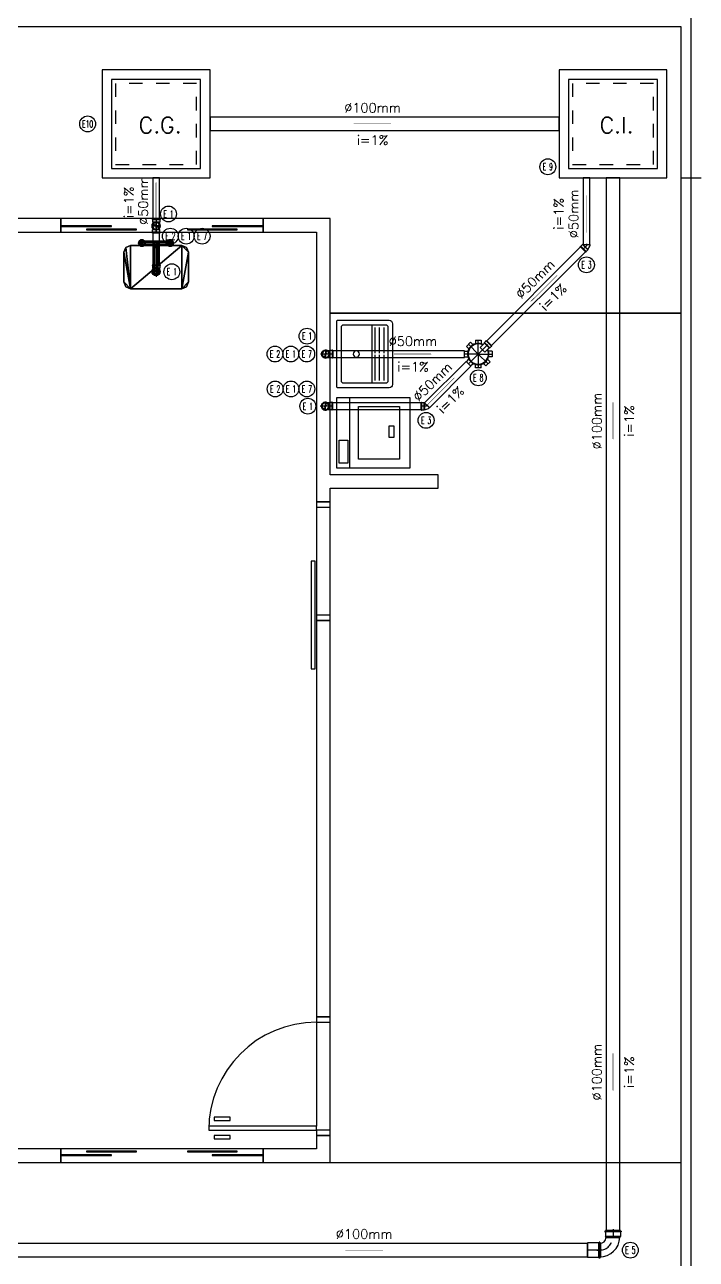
# Model space of a CAD drawing. Header units: metres. Extents: x 49 to 320, y -91 to 27.
# Drawn here: x 147.19 to 152.17, y -38.12 to -28.97 of the extents above; entities that cross this region are included whole.
import ezdxf
from ezdxf.enums import TextEntityAlignment as Align

# ---------------------------------------------------------------- set-up
doc = ezdxf.new("R2010")
doc.units = ezdxf.units.M
doc.header["$LTSCALE"] = 0.2
doc.linetypes.add('HIDDEN', pattern=[0.5, 0.25, -0.25])
doc.linetypes.add('LS', pattern=[0.5, 0.25, -0.25])
for name, color, linetype in [('ARQ-___-___-LEG', 3, 'Continuous'), ('ARQ-___-___-VST', 9, 'Continuous'), ('ARQ-EQP', 24, 'Continuous'), ('ARQ-EQP-___-INT', 7, 'Continuous'), ('CONEXAO_ESGOTO', 3, 'Continuous'), ('Diametro', 1, 'Continuous'), ('Fluxo', 1, 'Continuous'), ('Inclinacao', 1, 'Continuous'), ('LEGENDA_ID', 5, 'Continuous'), ('LEGENDA_ID_L', 5, 'Continuous'), ('LINHA_SIMETRIA', 1, 'LS'), ('TUBOS_ESGOTO', 100, 'Continuous')]:
    doc.layers.add(name, color=color, linetype=linetype)
doc.styles.add('R80', font='simplex.shx', dxfattribs={"height": 12})
doc.styles.add('ROMANS', font='romans', dxfattribs={"height": 6})

# ---------------------------------------------------------------- blocks, each defined once
blk = doc.blocks.new('MCCUB1_3')
at = {"color": 254}
mesh = blk.add_polyface(dxfattribs=at)
corners = [(-1.37, -30.51, 100.3), (-1.37, -30.51, 95.49), (-0.07, -31.26, 95.49), (-0.07, -31.26, 100.61), (-1.37, -29.01, 99.68), (-1.37, -29.01, 95.49), (-0.07, -28.26, 99.37), (-0.07, -28.26, 95.49), (1.23, -29.01, 99.68), (1.23, -29.01, 95.49), (1.23, -30.51, 100.3), (1.23, -30.51, 95.49), (-1.37, -27.24, 103.57), (-0.07, -27.55, 104.32), (-1.37, -26.62, 102.07), (-0.07, -26.31, 101.32), (1.23, -26.62, 102.07), (1.23, -27.24, 103.57), (-1.37, -10.62, 103.57), (-0.07, -10.31, 104.32), (-1.37, -11.24, 102.07), (-0.07, -11.55, 101.32), (1.23, -11.24, 102.07), (1.23, -10.62, 103.57), (-1.37, -7.57, 100.52), (-0.07, -7.04, 101.05), (-1.37, -8.63, 99.46), (-0.07, -9.16, 98.93), (1.23, -8.63, 99.46), (1.23, -7.57, 100.52), (-12.07, -6.6, 99.98), (-12.07, -7.35, 101.29), (11.93, -7.35, 101.29), (11.93, -6.6, 99.98), (-12.07, -7.36, 98.69), (11.93, -7.36, 98.69), (-12.07, -8.86, 98.7), (11.93, -8.86, 98.7), (-12.07, -9.6, 100), (11.93, -9.6, 100), (-12.07, -8.85, 101.29), (11.93, -8.85, 101.29), (12.46, -6.63, 106.88), (11.21, -5.72, 106.88), (9.67, -5.72, 106.88), (8.42, -6.62, 106.88), (7.93, -8.09, 106.88), (8.4, -9.56, 106.88), (9.64, -10.47, 106.88), (12.44, -9.59, 106.88), (11.19, -10.48, 106.88), (12.93, -8.12, 106.88), (12.46, -6.63, 101.88), (11.21, -5.72, 101.88), (9.67, -5.72, 101.88), (8.42, -6.62, 101.88), (7.93, -8.09, 101.88), (8.4, -9.56, 101.88), (9.64, -10.47, 101.88), (11.19, -10.48, 101.88), (12.44, -9.59, 101.88), (12.93, -8.12, 101.88), (-8.07, -8.12, 101.88), (-8.54, -6.63, 101.88), (-8.54, -6.63, 106.88), (-8.07, -8.12, 106.88), (-8.56, -9.59, 101.88), (-8.56, -9.59, 106.88), (-9.81, -10.48, 101.88), (-9.81, -10.48, 106.88), (-11.36, -10.47, 101.88), (-11.36, -10.47, 106.88), (-12.6, -9.56, 101.88), (-12.6, -9.56, 106.88), (-13.07, -8.09, 101.88), (-13.07, -8.09, 106.88), (-12.58, -6.62, 101.88), (-12.58, -6.62, 106.88), (-11.33, -5.72, 101.88), (-11.33, -5.72, 106.88), (-9.79, -5.72, 101.88), (-9.79, -5.72, 106.88)]
mesh.append_faces([[corners[k] for k in face] for face in [(30, 31, 32, 33), (34, 30, 33, 35), (36, 34, 35, 37), (38, 36, 37, 39), (40, 38, 39, 41), (31, 40, 41, 32), (52, 53, 43, 42), (53, 54, 44, 43), (54, 55, 45, 44), (55, 56, 46, 45), (56, 57, 47, 46), (57, 58, 48, 47), (58, 59, 50, 48), (59, 60, 49, 50), (60, 61, 51, 49), (61, 52, 42, 51), (62, 63, 64, 65), (66, 62, 65, 67), (68, 66, 67, 69), (70, 68, 69, 71), (72, 70, 71, 73), (74, 72, 73, 75), (76, 74, 75, 77), (78, 76, 77, 79), (80, 78, 79, 81), (63, 80, 81, 64)]], dxfattribs={"color": 254})
mesh.append_faces([[corners[k] for k in face] for face in [(32, 37, 35, 33), (49, 48, 50), (42, 49, 51), (64, 67, 65), (67, 71, 69)]], dxfattribs={"vtx0": -1, "color": 254})
mesh.append_faces([[corners[k] for k in face] for face in [(32, 39, 37), (42, 44, 45), (42, 45, 46), (42, 46, 47), (42, 47, 48), (64, 73, 71), (64, 75, 73), (64, 77, 75), (64, 79, 77)]], dxfattribs={"vtx0": -1, "vtx2": -1, "color": 254})
mesh.append_faces([[corners[k] for k in face] for face in [(24, 18, 19, 25), (26, 20, 18, 24), (27, 21, 20, 26), (28, 22, 21, 27), (29, 23, 22, 28), (25, 19, 23, 29)]], dxfattribs={"vtx1": -1, "color": 254})
mesh.append_faces([[corners[k] for k in face] for face in [(36, 38, 31)]], dxfattribs={"vtx1": -1, "vtx2": -1, "color": 254})
mesh.append_faces([[corners[k] for k in face] for face in [(12, 0, 3, 13), (14, 4, 0, 12), (15, 6, 4, 14), (16, 8, 6, 15), (17, 10, 8, 16), (13, 3, 10, 17), (18, 12, 13, 19), (20, 14, 12, 18), (21, 15, 14, 20), (22, 16, 15, 21), (23, 17, 16, 22), (19, 13, 17, 23)]], dxfattribs={"vtx1": -1, "vtx3": -1, "color": 254})
mesh.append_faces([[corners[k] for k in face] for face in [(32, 41, 39), (30, 34, 36, 31), (38, 40, 31), (42, 43, 44), (64, 81, 79)]], dxfattribs={"vtx2": -1, "color": 254})
mesh.append_faces([[corners[k] for k in face] for face in [(0, 1, 2, 3), (4, 5, 1, 0), (6, 7, 5, 4), (8, 9, 7, 6), (10, 11, 9, 8), (3, 2, 11, 10)]], dxfattribs={"vtx3": -1, "color": 254})
mesh = blk.add_polyface(dxfattribs=at)
corners = [(-24, -37, 70), (-22.54, -40.54, 70), (-19, -42, 70), (-24, -15, 70), (-22.54, -11.46, 70), (-19, -10, 70), (19, -10, 70), (19, -42, 70), (24, -15, 70), (24, -37, 70), (22.54, -40.54, 70), (22.54, -11.46, 70), (-24, -37, 85), (-22.54, -40.54, 85), (-19, -42, 85), (19, -42, 85), (22.54, -40.54, 85), (24, -37, 85), (24, -15, 85), (22.54, -11.46, 85), (19, -10, 85), (-19, -10, 85), (-22.54, -11.46, 85), (-24, -15, 85)]
mesh.append_faces([[corners[k] for k in face] for face in [(9, 7, 10), (6, 8, 11)]], dxfattribs={"vtx0": -1, "color": 254})
mesh.append_faces([[corners[k] for k in face] for face in [(0, 2, 3), (3, 2, 4), (4, 2, 5), (5, 2, 6), (8, 7, 9)]], dxfattribs={"vtx0": -1, "vtx1": -1, "color": 254})
mesh.append_faces([[corners[k] for k in face] for face in [(6, 7, 8)]], dxfattribs={"vtx0": -1, "vtx1": -1, "vtx2": -1, "color": 254})
mesh.append_faces([[corners[k] for k in face] for face in [(6, 2, 7)]], dxfattribs={"vtx0": -1, "vtx2": -1, "color": 254})
mesh.append_faces([[corners[k] for k in face] for face in [(12, 13, 0), (13, 14, 1), (14, 15, 2), (15, 16, 7), (16, 17, 10), (17, 18, 9), (18, 19, 8), (19, 20, 11), (20, 21, 6), (21, 22, 5), (22, 23, 4), (23, 12, 3)]], dxfattribs={"vtx1": -1, "color": 254})
mesh.append_faces([[corners[k] for k in face] for face in [(0, 1, 2), (13, 1, 0), (14, 2, 1), (15, 7, 2), (16, 10, 7), (17, 9, 10), (18, 8, 9), (19, 11, 8), (20, 6, 11), (21, 5, 6), (22, 4, 5), (23, 3, 4), (12, 0, 3)]], dxfattribs={"vtx2": -1, "color": 254})
blk = doc.blocks.new('EQLAV1_2')
at = {"color": 0}
blk.add_lwpolyline([(30.8, -10), (-30.8, -10), (-30.8, -73.5), (30.8, -73.5)], close=True, dxfattribs=at)
at = {"layer": 'ARQ-EQP-___-INT'}
blk.add_line((30.8, -21.3), (-30.8, -21.3), dxfattribs=at)
for points in [[(6.4, -19.6), (26.4, -19.6), (26.4, -12.1), (6.4, -12.1)], [(22.9, -64.6), (22.9, -28.8), (-23, -28.8), (-23, -64.6)], [(4, -59.7), (4, -55.7), (-6, -55.7), (-6, -59.7)]]:
    blk.add_lwpolyline(points, close=True, dxfattribs=at)
blk = doc.blocks.new('SAT13S_2')
at = {"layer": 'ARQ-EQP', "color": 0, "linetype": 'ByBlock'}
blk.add_lwpolyline([(-26.5, -48.5), (26.5, -48.5, 0.414214), (29.5, -45.5), (29.5, -1, 0.414214), (28.5, 0), (-28.5, 0, 0.414214), (-29.5, -1), (-29.5, -45.5, 0.414214)], format="xyb", close=True, dxfattribs=at)
at = {"layer": 'ARQ-EQP-___-INT'}
for points in [[(25.5, -27.7), (25.5, -6, 0.414214), (23.5, -4), (-23.5, -4, 0.414214), (-25.5, -6), (-25.5, -27.7)], [(-25.5, -27.8), (-25.5, -29.7, 0.414214), (-24.5, -30.6), (-23.2, -30.6), (23.1, -30.6), (24.5, -30.6, 0.414214), (25.5, -29.7), (25.5, -27.8)], [(-25.5, -30.5), (-25.5, -42.5, 0.414214), (-23.5, -44.5)], [(-23.5, -44.5), (23.5, -44.5, 0.414214), (25.5, -42.5), (25.5, -30.5, 0.414214)], [(-23.2, -33), (-0.9, -33, 0.414214)], [(-23.2, -37), (-0.9, -37, 0.414214)], [(-23.2, -41), (-0.9, -41, 0.414214)], [(0.8, -33), (23.1, -33, 0.414214)], [(0.8, -37), (23.1, -37, 0.414214)], [(0.8, -41), (23.1, -41, 0.414214)]]:
    blk.add_lwpolyline(points, format="xyb", dxfattribs=at)
blk.add_circle((0, -17), 2.8, dxfattribs=at)
blk = doc.blocks.new('_cxgordu')
for p, q in [((40, 40), (-40, 40)), ((-40, 40), (-40, -40)), ((40, -40), (40, 40)), ((-40, -40), (40, -40))]:
    blk.add_line(p, q)
at = {"color": 1, "linetype": 'Continuous', "ltscale": 0.5}
for p, q in [((33, 33), (-33, 33)), ((-33, 33), (-33, -33)), ((33, -33), (33, 33)), ((-33, -33), (33, -33))]:
    blk.add_line(p, q, dxfattribs=at)
at = {"color": 1, "linetype": 'HIDDEN', "ltscale": 0.5}
for p, q in [((30, 30), (-30, 30)), ((-30, 30), (-30, -30)), ((30, -30), (30, 30)), ((-30, -30), (30, -30))]:
    blk.add_line(p, q, dxfattribs=at)
at = {"style": 'R80'}
blk.add_text('C.G.', height=12, dxfattribs=at).set_placement((-12.9, -6.88))
blk = doc.blocks.new('inp_cx')
for p, q in [((40, 40), (-40, 40)), ((-40, 40), (-40, -40)), ((40, -40), (40, 40)), ((-40, -40), (40, -40))]:
    blk.add_line(p, q)
at = {"color": 1, "linetype": 'Continuous', "ltscale": 0.5}
for p, q in [((33, 33), (-33, 33)), ((-33, 33), (-33, -33)), ((33, -33), (33, 33)), ((-33, -33), (33, -33))]:
    blk.add_line(p, q, dxfattribs=at)
at = {"color": 1, "linetype": 'HIDDEN', "ltscale": 0.5}
for p, q in [((30, 30), (-30, 30)), ((-30, 30), (-30, -30)), ((30, -30), (30, 30)), ((-30, -30), (30, -30))]:
    blk.add_line(p, q, dxfattribs=at)
at = {"style": 'R80'}
blk.add_text('C.I.', height=12, dxfattribs=at).set_placement((-9.98, -6.88))
blk = doc.blocks.new('*U269', base_point=(455.0107, 179.0138, 1.0246))
at = {"linetype": 'Continuous'}
for p, q in [((454.9807, 179.0635, 1.0246), (454.9807, 179.061, 1.0246)), ((454.9832, 179.0635, 1.0246), (454.9807, 179.0635, 1.0246)), ((454.9807, 179.061, 1.0246), (454.9832, 179.061, 1.0246)), ((454.9832, 179.066, 1.0246), (454.9832, 179.0635, 1.0246)), ((454.9832, 179.066, 1.0246), (455.0382, 179.066, 1.0246)), ((454.9832, 179.0635, 1.0246), (455.0382, 179.0635, 1.0246)), ((454.9832, 179.061, 1.0246), (454.9832, 179.0435, 1.0246)), ((454.9832, 179.061, 1.0246), (455.0382, 179.061, 1.0246)), ((454.9857, 179.041, 1.0246), (454.9832, 179.0435, 1.0246)), ((454.9832, 179.0435, 1.0246), (455.0063, 179.0435, 1.0246)), ((454.9857, 179.041, 1.0246), (454.9857, 179.0304, 1.0246)), ((454.998, 179.041, 1.0246), (454.9857, 179.041, 1.0246)), ((455.0152, 179.0435, 1.0246), (455.0382, 179.0435, 1.0246)), ((455.0357, 179.041, 1.0246), (455.0234, 179.041, 1.0246)), ((455.0357, 179.041, 1.0246), (455.0382, 179.0435, 1.0246)), ((455.0357, 179.041, 1.0246), (455.0357, 179.0304, 1.0246)), ((455.0382, 179.066, 1.0246), (455.0382, 179.0635, 1.0246)), ((455.0382, 179.066, 1.0246), (455.0382, 179.0635, 1.0246)), ((455.0382, 179.0635, 1.0246), (455.0407, 179.0635, 1.0246)), ((455.0407, 179.061, 1.0246), (455.0382, 179.061, 1.0246)), ((455.0382, 179.061, 1.0246), (455.0382, 179.0435, 1.0246)), ((455.0407, 179.0635, 1.0246), (455.0407, 179.061, 1.0246))]:
    blk.add_line(p, q, dxfattribs=at)
for radius in [0.03, 0.0275]:
    blk.add_circle((455.0107, 179.0138, 1.0246), radius, dxfattribs=at)
for centre, radius, start, end in [((455.0107, 179.0138, 1.0246), 0.025, 0.00137, 179.99736), ((454.9982, 179.0083, 1.0246), 0.0137, 24.02682, 155.97445), ((455.0107, 179.0138, 1.0246), 0.025, 180.00264, 359.99863), ((455.0232, 179.0194, 1.0246), 0.0137, 204.02682, 335.97445)]:
    blk.add_arc(centre, radius, start, end, dxfattribs=at)
at = {"layer": 'LINHA_SIMETRIA'}
for p, q in [((455.0434, 179.0138, 1.0246), (454.9781, 179.0138, 1.0246)), ((455.0107, 179.0706, 1.0246), (455.0107, 178.975, 1.0246))]:
    blk.add_line(p, q, dxfattribs=at)
blk = doc.blocks.new('*U270', base_point=(455.0107, 179.3533, 1.0246))
at = {"linetype": 'Continuous'}
for p, q in [((454.9807, 179.3037, 1.0246), (454.9807, 179.3062, 1.0246)), ((454.9807, 179.3062, 1.0246), (454.9832, 179.3062, 1.0246)), ((454.9832, 179.3037, 1.0246), (454.9807, 179.3037, 1.0246)), ((454.9857, 179.3262, 1.0246), (454.9832, 179.3237, 1.0246)), ((455.0382, 179.3237, 1.0246), (454.9832, 179.3237, 1.0246)), ((454.9832, 179.3062, 1.0246), (454.9832, 179.3237, 1.0246)), ((455.0382, 179.3062, 1.0246), (454.9832, 179.3062, 1.0246)), ((455.0382, 179.3037, 1.0246), (454.9832, 179.3037, 1.0246)), ((454.9832, 179.3012, 1.0246), (454.9832, 179.3037, 1.0246)), ((454.9832, 179.3012, 1.0246), (454.9832, 179.3037, 1.0246)), ((455.0382, 179.3012, 1.0246), (454.9832, 179.3012, 1.0246)), ((454.9857, 179.3533, 1.0246), (454.9857, 179.3262, 1.0246)), ((454.9857, 179.3262, 1.0246), (455.0357, 179.3262, 1.0246)), ((455.0357, 179.3262, 1.0246), (455.0357, 179.3533, 1.0246)), ((455.0357, 179.3262, 1.0246), (455.0382, 179.3237, 1.0246)), ((455.0382, 179.3062, 1.0246), (455.0382, 179.3237, 1.0246)), ((455.0407, 179.3062, 1.0246), (455.0382, 179.3062, 1.0246)), ((455.0382, 179.3037, 1.0246), (455.0407, 179.3037, 1.0246)), ((455.0382, 179.3012, 1.0246), (455.0382, 179.3037, 1.0246)), ((455.0407, 179.3037, 1.0246), (455.0407, 179.3062, 1.0246))]:
    blk.add_line(p, q, dxfattribs=at)
for radius, start, end in [(0.03, 326.44269, 213.55731), (0.0275, 335.38002, 204.61998), (0.025, 0, 180)]:
    blk.add_arc((455.0107, 179.3533, 1.0246), radius, start, end, dxfattribs=at)
at = {"layer": 'LINHA_SIMETRIA'}
for p, q in [((455.0107, 179.2965, 1.0246), (455.0107, 179.3861, 1.0246)), ((454.9791, 179.3533, 1.0246), (455.0423, 179.3533, 1.0246))]:
    blk.add_line(p, q, dxfattribs=at)
blk = doc.blocks.new('*U271', base_point=(455.0107, 179.3533, 1.0246))
at = {"linetype": 'Continuous'}
for p, q in [((454.9807, 179.4029, 1.0246), (454.9807, 179.4004, 1.0246)), ((454.9832, 179.4029, 1.0246), (454.9807, 179.4029, 1.0246)), ((454.9807, 179.4004, 1.0246), (454.9832, 179.4004, 1.0246)), ((454.9832, 179.4054, 1.0246), (454.9832, 179.4029, 1.0246)), ((454.9832, 179.4054, 1.0246), (455.0382, 179.4054, 1.0246)), ((454.9832, 179.4029, 1.0246), (455.0382, 179.4029, 1.0246)), ((454.9832, 179.4004, 1.0246), (454.9832, 179.3829, 1.0246)), ((454.9832, 179.4004, 1.0246), (455.0382, 179.4004, 1.0246)), ((454.9857, 179.3804, 1.0246), (454.9832, 179.3829, 1.0246)), ((454.9832, 179.3829, 1.0246), (455.0063, 179.3829, 1.0246)), ((454.9857, 179.3804, 1.0246), (454.9857, 179.3698, 1.0246)), ((454.998, 179.3804, 1.0246), (454.9857, 179.3804, 1.0246)), ((455.0152, 179.3829, 1.0246), (455.0382, 179.3829, 1.0246)), ((455.0357, 179.3804, 1.0246), (455.0234, 179.3804, 1.0246)), ((455.0357, 179.3804, 1.0246), (455.0382, 179.3829, 1.0246)), ((455.0357, 179.3804, 1.0246), (455.0357, 179.3698, 1.0246)), ((455.0382, 179.4054, 1.0246), (455.0382, 179.4029, 1.0246)), ((455.0382, 179.4054, 1.0246), (455.0382, 179.4029, 1.0246)), ((455.0382, 179.4029, 1.0246), (455.0407, 179.4029, 1.0246)), ((455.0407, 179.4004, 1.0246), (455.0382, 179.4004, 1.0246)), ((455.0382, 179.4004, 1.0246), (455.0382, 179.3829, 1.0246)), ((455.0407, 179.4029, 1.0246), (455.0407, 179.4004, 1.0246))]:
    blk.add_line(p, q, dxfattribs=at)
for radius in [0.03, 0.0275]:
    blk.add_circle((455.0107, 179.3533, 1.0246), radius, dxfattribs=at)
for centre, radius, start, end in [((455.0107, 179.3533, 1.0246), 0.025, 0.00137, 179.99736), ((454.9982, 179.3477, 1.0246), 0.0137, 24.02682, 155.97445), ((455.0107, 179.3533, 1.0246), 0.025, 180.00264, 359.99863), ((455.0232, 179.3589, 1.0246), 0.0137, 204.02682, 335.97445)]:
    blk.add_arc(centre, radius, start, end, dxfattribs=at)
at = {"layer": 'LINHA_SIMETRIA'}
for p, q in [((455.0107, 179.4101, 1.0246), (455.0107, 179.3144, 1.0246)), ((455.0434, 179.3533, 1.0246), (454.9781, 179.3533, 1.0246))]:
    blk.add_line(p, q, dxfattribs=at)
blk = doc.blocks.new('*U272', base_point=(457.4992, 178.4035))
at = {"linetype": 'Continuous'}
for p, q in [((457.412, 178.4603), (457.4424, 178.4907)), ((457.4424, 178.4907), (457.4604, 178.4726)), ((457.4777, 178.5053), (457.5207, 178.5053)), ((457.4777, 178.5053), (457.4777, 178.4797)), ((457.5449, 178.4848), (457.5125, 178.4524)), ((457.5207, 178.5053), (457.5207, 178.4797)), ((457.5572, 178.5007), (457.5449, 178.4883)), ((457.5449, 178.4848), (457.5449, 178.4883)), ((457.5449, 178.4883), (457.5838, 178.4494)), ((457.5802, 178.4494), (457.5449, 178.4848)), ((457.5572, 178.5042), (457.5555, 178.5024)), ((457.5555, 178.5024), (457.5572, 178.5007)), ((457.559, 178.5024), (457.5572, 178.5042)), ((457.5572, 178.5007), (457.5961, 178.4618)), ((457.5608, 178.5042), (457.559, 178.5024)), ((457.559, 178.5024), (457.5979, 178.4636)), ((457.5608, 178.5042), (457.5997, 178.4653)), ((457.5997, 178.4653), (457.5979, 178.4635)), ((457.5997, 178.4653), (457.5979, 178.4636)), ((457.5979, 178.4635), (457.5997, 178.4618)), ((457.3973, 178.382), (457.3973, 178.425)), ((457.3973, 178.425), (457.4229, 178.425)), ((457.3973, 178.382), (457.4229, 178.382)), ((457.412, 178.4603), (457.43, 178.4422)), ((457.5125, 178.4524), (457.5479, 178.4171)), ((457.5802, 178.4494), (457.5479, 178.4171)), ((457.601, 178.425), (457.5755, 178.425)), ((457.601, 178.382), (457.5755, 178.382)), ((457.5802, 178.4494), (457.5838, 178.4494)), ((457.5961, 178.4618), (457.5838, 178.4494)), ((457.5979, 178.46), (457.5961, 178.4618)), ((457.5997, 178.4618), (457.5979, 178.46)), ((457.601, 178.425), (457.601, 178.382)), ((457.412, 178.3466), (457.43, 178.3647)), ((457.4424, 178.3162), (457.412, 178.3466)), ((457.4424, 178.3162), (457.4604, 178.3343)), ((457.4777, 178.3016), (457.4777, 178.3272)), ((457.5207, 178.3016), (457.4777, 178.3016)), ((457.5207, 178.3016), (457.5207, 178.3272)), ((457.556, 178.3162), (457.5379, 178.3343)), ((457.5864, 178.3466), (457.556, 178.3162)), ((457.5864, 178.3466), (457.5683, 178.3647))]:
    blk.add_line(p, q, dxfattribs=at)
for radius, start, end in [(0.0793, 63.51988, 26.75139), (0.075, 64.61557, 25.673)]:
    blk.add_arc((457.4992, 178.4035), radius, start, end, dxfattribs=at)
at = {"layer": 'LINHA_SIMETRIA'}
for q in [(457.4207, 178.4819), (457.4992, 178.5144), (457.588, 178.4923), (457.3882, 178.4035), (457.4207, 178.325), (457.5776, 178.325), (457.4992, 178.2925), (457.6101, 178.4035)]:
    blk.add_line((457.4992, 178.4035), q, dxfattribs=at)
blk = doc.blocks.new('*U273', base_point=(456.2531, 178.0165))
at = {"linetype": 'Continuous'}
for p, q in [((456.2803, 178.0415), (456.2697, 178.0415)), ((456.2803, 178.0415), (456.2828, 178.044)), ((456.2803, 178.0292), (456.2803, 178.0415)), ((456.3003, 178.044), (456.2828, 178.044)), ((456.2828, 178.044), (456.2828, 178.0209)), ((456.2828, 178.012), (456.2828, 177.989)), ((456.3028, 178.0465), (456.3003, 178.0465)), ((456.3003, 178.0465), (456.3003, 178.044)), ((456.3003, 178.044), (456.3003, 177.989)), ((456.3028, 178.044), (456.3028, 178.0465)), ((456.3053, 178.044), (456.3028, 178.044)), ((456.3028, 178.044), (456.3028, 177.989)), ((456.3053, 178.044), (456.3053, 177.989)), ((456.2803, 177.9915), (456.2697, 177.9915)), ((456.2803, 177.9915), (456.2803, 178.0038)), ((456.2803, 177.9915), (456.2828, 177.989)), ((456.3003, 177.989), (456.2828, 177.989)), ((456.3003, 177.9865), (456.3003, 177.989)), ((456.3028, 177.9865), (456.3003, 177.9865)), ((456.3053, 177.989), (456.3028, 177.989)), ((456.3053, 177.989), (456.3028, 177.989)), ((456.3028, 177.989), (456.3028, 177.9865))]:
    blk.add_line(p, q, dxfattribs=at)
for radius in [0.03, 0.0275]:
    blk.add_circle((456.2531, 178.0165), radius, dxfattribs=at)
for centre, radius, start, end in [((456.2531, 178.0165), 0.025, 90.00264, 269.99863), ((456.2587, 178.004), 0.0137, 114.02682, 245.97445), ((456.2476, 178.029), 0.0137, 294.02682, 65.97445), ((456.2531, 178.0165), 0.025, 270.00137, 89.99736)]:
    blk.add_arc(centre, radius, start, end, dxfattribs=at)
at = {"layer": 'LINHA_SIMETRIA'}
for p, q in [((456.3099, 178.0165), (456.2142, 178.0165)), ((456.2531, 177.9838), (456.2531, 178.0491))]:
    blk.add_line(p, q, dxfattribs=at)
blk = doc.blocks.new('*U274', base_point=(456.2663, 178.0165))
at = {"linetype": 'Continuous'}
for p, q in [((456.2934, 178.0415), (456.2663, 178.0415)), ((456.2934, 178.0415), (456.2959, 178.044)), ((456.2934, 177.9915), (456.2934, 178.0415)), ((456.2959, 178.044), (456.2959, 177.989)), ((456.3134, 178.044), (456.2959, 178.044)), ((456.3159, 178.0465), (456.3134, 178.0465)), ((456.3134, 178.0465), (456.3134, 178.044)), ((456.3134, 178.044), (456.3134, 177.989)), ((456.3159, 178.044), (456.3159, 178.0465)), ((456.3159, 178.044), (456.3159, 177.989)), ((456.3184, 178.044), (456.3159, 178.044)), ((456.3184, 178.044), (456.3184, 177.989)), ((456.2663, 177.9915), (456.2934, 177.9915)), ((456.2934, 177.9915), (456.2959, 177.989)), ((456.3134, 177.989), (456.2959, 177.989)), ((456.3134, 177.9865), (456.3134, 177.989)), ((456.3159, 177.9865), (456.3134, 177.9865)), ((456.3159, 177.989), (456.3159, 177.9865)), ((456.3184, 177.989), (456.3159, 177.989)), ((456.3184, 177.989), (456.3159, 177.989))]:
    blk.add_line(p, q, dxfattribs=at)
for radius, start, end in [(0.03, 56.44269, 303.55731), (0.0275, 65.38002, 294.61998), (0.025, 90, 270)]:
    blk.add_arc((456.2663, 178.0165), radius, start, end, dxfattribs=at)
at = {"layer": 'LINHA_SIMETRIA'}
for p, q in [((456.3231, 178.0165), (456.2334, 178.0165)), ((456.2663, 177.9849), (456.2663, 178.0481))]:
    blk.add_line(p, q, dxfattribs=at)
blk = doc.blocks.new('*U275', base_point=(457.0128, 178.0165))
at = {"linetype": 'Continuous'}
for p, q in [((456.9769, 177.9889), (456.9767, 178.0439)), ((456.9767, 178.0439), (456.9792, 178.0439)), ((456.9767, 178.0439), (456.9792, 178.0439)), ((456.9792, 178.0439), (456.9792, 178.0464)), ((456.9792, 178.0464), (456.9817, 178.0464)), ((456.9794, 177.9889), (456.9792, 178.0439)), ((456.9817, 178.0464), (456.9817, 178.0439)), ((456.9817, 178.0439), (456.9992, 178.044)), ((456.9819, 177.9889), (456.9817, 178.0439)), ((456.9994, 177.989), (456.9992, 178.044)), ((457.0017, 178.0415), (456.9992, 178.044)), ((457.0017, 178.0415), (457.0019, 177.9915)), ((457.0017, 178.0415), (457.0372, 178.0062)), ((457.0372, 178.0062), (457.0306, 177.9996)), ((456.9769, 177.9889), (456.9794, 177.9889)), ((456.9794, 177.9889), (456.9794, 177.9864)), ((456.9794, 177.9864), (456.9819, 177.9864)), ((456.9819, 177.9889), (456.9994, 177.989)), ((456.9819, 177.9864), (456.9819, 177.9889)), ((457.0019, 177.9915), (456.9994, 177.989))]:
    blk.add_line(p, q, dxfattribs=at)
blk.add_arc((457.0007, 178.0506), 0.0591, 271.19116, 300.33582, dxfattribs=at)
at = {"layer": 'LINHA_SIMETRIA'}
for p, q in [((457.0128, 178.0165), (456.9756, 178.0163)), ((457.0244, 178.0282), (457.0128, 178.0165))]:
    blk.add_line(p, q, dxfattribs=at)
blk = doc.blocks.new('*U276', base_point=(456.2687, 178.4035))
at = {"linetype": 'Continuous'}
for p, q in [((456.2958, 178.4285), (456.2852, 178.4285)), ((456.2958, 178.3785), (456.2852, 178.3785)), ((456.2958, 178.4285), (456.2983, 178.431)), ((456.2958, 178.4162), (456.2958, 178.4285)), ((456.2958, 178.3785), (456.2958, 178.3907)), ((456.2958, 178.3785), (456.2983, 178.376)), ((456.3158, 178.431), (456.2983, 178.431)), ((456.2983, 178.431), (456.2983, 178.4079)), ((456.2983, 178.399), (456.2983, 178.376)), ((456.3158, 178.376), (456.2983, 178.376)), ((456.3183, 178.4335), (456.3158, 178.4335)), ((456.3158, 178.4335), (456.3158, 178.431)), ((456.3158, 178.431), (456.3158, 178.376)), ((456.3158, 178.3735), (456.3158, 178.376)), ((456.3183, 178.3735), (456.3158, 178.3735)), ((456.3183, 178.431), (456.3183, 178.4335)), ((456.3208, 178.431), (456.3183, 178.431)), ((456.3183, 178.431), (456.3183, 178.376)), ((456.3208, 178.376), (456.3183, 178.376)), ((456.3208, 178.376), (456.3183, 178.376)), ((456.3183, 178.376), (456.3183, 178.3735)), ((456.3208, 178.431), (456.3208, 178.376))]:
    blk.add_line(p, q, dxfattribs=at)
for radius in [0.03, 0.0275]:
    blk.add_circle((456.2687, 178.4035), radius, dxfattribs=at)
for centre, radius, start, end in [((456.2687, 178.4035), 0.025, 90.00264, 269.99863), ((456.2743, 178.391), 0.0137, 114.02682, 245.97445), ((456.2631, 178.416), 0.0137, 294.02682, 65.97445), ((456.2687, 178.4035), 0.025, 270.00137, 89.99736)]:
    blk.add_arc(centre, radius, start, end, dxfattribs=at)
at = {"layer": 'LINHA_SIMETRIA'}
for p, q in [((456.3255, 178.4035), (456.2298, 178.4035)), ((456.2687, 178.3708), (456.2687, 178.4361))]:
    blk.add_line(p, q, dxfattribs=at)
blk = doc.blocks.new('*U277', base_point=(456.2687, 178.4035))
at = {"linetype": 'Continuous'}
for p, q in [((456.2958, 178.4285), (456.2687, 178.4285)), ((456.2687, 178.3785), (456.2958, 178.3785)), ((456.2958, 178.4285), (456.2983, 178.431)), ((456.2958, 178.3785), (456.2958, 178.4285)), ((456.2958, 178.3785), (456.2983, 178.376)), ((456.2983, 178.431), (456.2983, 178.376)), ((456.3158, 178.431), (456.2983, 178.431)), ((456.3158, 178.376), (456.2983, 178.376)), ((456.3183, 178.4335), (456.3158, 178.4335)), ((456.3158, 178.4335), (456.3158, 178.431)), ((456.3158, 178.431), (456.3158, 178.376)), ((456.3158, 178.3735), (456.3158, 178.376)), ((456.3183, 178.3735), (456.3158, 178.3735)), ((456.3183, 178.431), (456.3183, 178.4335)), ((456.3183, 178.431), (456.3183, 178.376)), ((456.3208, 178.431), (456.3183, 178.431)), ((456.3183, 178.376), (456.3183, 178.3735)), ((456.3208, 178.376), (456.3183, 178.376)), ((456.3208, 178.376), (456.3183, 178.376)), ((456.3208, 178.431), (456.3208, 178.376))]:
    blk.add_line(p, q, dxfattribs=at)
for radius, start, end in [(0.03, 56.44269, 303.55731), (0.0275, 65.38002, 294.61998), (0.025, 90, 270)]:
    blk.add_arc((456.2687, 178.4035), radius, start, end, dxfattribs=at)
at = {"layer": 'LINHA_SIMETRIA'}
for p, q in [((456.3255, 178.4035), (456.2359, 178.4035)), ((456.2687, 178.3719), (456.2687, 178.4351))]:
    blk.add_line(p, q, dxfattribs=at)
blk = doc.blocks.new('*U278', base_point=(458.2017, 179.2054))
at = {"linetype": 'Continuous'}
for p, q in [((458.1568, 179.203), (458.1586, 179.2047)), ((458.1586, 179.2012), (458.1568, 179.203)), ((458.1568, 179.1994), (458.1586, 179.2012)), ((458.1568, 179.1994), (458.1586, 179.2012)), ((458.1957, 179.1605), (458.1568, 179.1994)), ((458.1586, 179.2047), (458.1603, 179.203)), ((458.1975, 179.1623), (458.1586, 179.2012)), ((458.1603, 179.203), (458.1727, 179.2153)), ((458.1992, 179.1641), (458.1603, 179.203)), ((458.2116, 179.1765), (458.1727, 179.2153)), ((458.1762, 179.2153), (458.1727, 179.2153)), ((458.1762, 179.2153), (458.2116, 179.18)), ((458.1762, 179.2153), (458.2262, 179.2153)), ((458.2262, 179.2153), (458.2262, 179.2059)), ((458.1957, 179.1605), (458.1975, 179.1623)), ((458.1975, 179.1623), (458.1992, 179.1605)), ((458.1992, 179.1641), (458.2116, 179.1765)), ((458.201, 179.1623), (458.1992, 179.1641)), ((458.1992, 179.1605), (458.201, 179.1623)), ((458.2116, 179.18), (458.2116, 179.1765))]:
    blk.add_line(p, q, dxfattribs=at)
blk.add_arc((458.1691, 179.2211), 0.0591, 315.9787, 345.12337, dxfattribs=at)
at = {"layer": 'LINHA_SIMETRIA'}
for p, q in [((458.2017, 179.2054), (458.1754, 179.1791)), ((458.2017, 179.222), (458.2017, 179.2054))]:
    blk.add_line(p, q, dxfattribs=at)
blk = doc.blocks.new('*U279', base_point=(458.3991, 171.7575))
at = {"linetype": 'Continuous'}
for p, q in [((458.3391, 171.8975), (458.3391, 171.8925)), ((458.3441, 171.8975), (458.3391, 171.8975)), ((458.3391, 171.8925), (458.3441, 171.8925)), ((458.3441, 171.9025), (458.3441, 171.8975)), ((458.3441, 171.9025), (458.3441, 171.8975)), ((458.4541, 171.9025), (458.3441, 171.9025)), ((458.4541, 171.8975), (458.3441, 171.8975)), ((458.4541, 171.8925), (458.3441, 171.8925)), ((458.3441, 171.8925), (458.3441, 171.8575)), ((458.4541, 171.9025), (458.4541, 171.8975)), ((458.4541, 171.8975), (458.4591, 171.8975)), ((458.4591, 171.8925), (458.4541, 171.8925)), ((458.4541, 171.8925), (458.4541, 171.8575)), ((458.4591, 171.8975), (458.4591, 171.8925)), ((458.2941, 171.8073), (458.2991, 171.8073)), ((458.2941, 171.7073), (458.2941, 171.8073)), ((458.3491, 171.8525), (458.3441, 171.8575)), ((458.4541, 171.8575), (458.3441, 171.8575)), ((458.3491, 171.8525), (458.4491, 171.8525)), ((458.4491, 171.8525), (458.4541, 171.8575)), ((458.2941, 171.7073), (458.2991, 171.7073))]:
    blk.add_line(p, q, dxfattribs=at)
for radius, start, end in [(0.0502, 270, 354.56451), (0.1501, 269.99594, 358.15765)]:
    blk.add_arc((458.2991, 171.8573), radius, start, end, dxfattribs=at)
at = {"layer": 'LINHA_SIMETRIA'}
for p, q in [((458.3991, 171.9119), (458.3991, 171.8631)), ((458.2779, 171.7575), (458.3113, 171.7575))]:
    blk.add_line(p, q, dxfattribs=at)
blk.add_arc((458.2961, 171.8594), 0.103, 278.44455, 2.05036, dxfattribs=at)
blk = doc.blocks.new('*U280', base_point=(458.3059, 171.7575))
at = {"linetype": 'Continuous'}
for p, q in [((458.2109, 171.8125), (458.2109, 171.7025)), ((458.2959, 171.8125), (458.2109, 171.8125)), ((458.3009, 171.8175), (458.2959, 171.8175)), ((458.2959, 171.8175), (458.2959, 171.8125)), ((458.2959, 171.8125), (458.2959, 171.7025)), ((458.3009, 171.8125), (458.3009, 171.8175)), ((458.3059, 171.8125), (458.3009, 171.8125)), ((458.3009, 171.8125), (458.3009, 171.7025)), ((458.3059, 171.8125), (458.3059, 171.7025)), ((458.2959, 171.7025), (458.2109, 171.7025)), ((458.2959, 171.6975), (458.2959, 171.7025)), ((458.3009, 171.6975), (458.2959, 171.6975)), ((458.3059, 171.7025), (458.3009, 171.7025)), ((458.3009, 171.7025), (458.3009, 171.6975)), ((458.3059, 171.7025), (458.3009, 171.7025))]:
    blk.add_line(p, q, dxfattribs=at)
at = {"layer": 'LINHA_SIMETRIA'}
blk.add_line((458.3152, 171.7575), (458.1969, 171.7575), dxfattribs=at)

msp = doc.modelspace()

# ---------------------------------------------------------------- linework, layer by layer
for p, q in [((152.051, -30.1058), (152.051, -38.4058)), ((152.201, -30.1058), (152.051, -30.1058)), ((147.4535, -30.4058), (146.006, -30.4058)), ((147.4535, -30.5058), (147.4535, -30.4058)), ((147.4545, -30.4058), (147.4535, -30.4058)), ((147.4535, -30.4058), (147.4535, -30.5058)), ((148.9525, -30.4058), (147.4545, -30.4058)), ((147.4545, -30.5058), (147.4545, -30.4058)), ((147.8298, -30.4583), (147.4605, -30.4583)), ((147.4605, -30.4583), (147.4605, -30.4633)), ((147.4605, -30.4633), (147.8298, -30.4633)), ((148.0144, -30.4833), (147.6451, -30.4833)), ((147.6451, -30.4833), (147.6451, -30.4883)), ((147.6451, -30.4883), (148.0144, -30.4883)), ((147.8298, -30.4633), (147.8298, -30.4583)), ((148.0144, -30.4883), (148.0144, -30.4833)), ((148.7619, -30.4833), (148.3926, -30.4833)), ((148.3926, -30.4833), (148.3926, -30.4883)), ((148.3926, -30.4883), (148.7619, -30.4883)), ((148.9465, -30.4583), (148.5773, -30.4583)), ((148.5773, -30.4583), (148.5773, -30.4633)), ((148.5773, -30.4633), (148.9465, -30.4633)), ((148.7619, -30.4883), (148.7619, -30.4833)), ((148.9465, -30.4633), (148.9465, -30.4583)), ((148.9535, -30.4058), (148.9525, -30.4058)), ((148.9525, -30.4058), (148.9525, -30.5058)), ((148.9535, -30.4058), (148.9535, -30.5058)), ((149.451, -30.4058), (148.9535, -30.4058)), ((148.9535, -30.5058), (148.9535, -30.4058)), ((149.451, -32.3058), (149.451, -30.4058)), ((147.056, -30.5058), (147.4535, -30.5058)), ((147.4535, -30.5058), (147.4545, -30.5058)), ((147.4545, -30.5058), (148.9525, -30.5058)), ((148.9525, -30.5058), (148.9535, -30.5058)), ((148.9535, -30.5058), (149.351, -30.5058)), ((149.351, -30.5058), (149.351, -32.5058)), ((149.451, -31.1058), (152.051, -31.1058)), ((152.051, -31.1058), (149.451, -31.1058)), ((150.251, -32.3058), (149.451, -32.3058)), ((150.251, -32.4058), (150.251, -32.3058)), ((149.451, -32.5058), (149.451, -32.4058)), ((149.451, -32.4058), (150.251, -32.4058)), ((149.351, -32.5058), (149.451, -32.5058)), ((149.451, -32.5058), (149.351, -32.5058)), ((149.351, -32.5058), (149.351, -32.5458)), ((149.451, -32.5458), (149.451, -32.5058)), ((149.351, -32.5458), (149.451, -32.5458)), ((149.351, -32.5458), (149.351, -33.3458)), ((149.451, -33.3458), (149.451, -32.5458)), ((149.451, -33.3458), (149.451, -32.5458)), ((149.341, -32.9458), (149.311, -32.9458)), ((149.311, -32.9458), (149.311, -33.7458)), ((149.341, -33.7458), (149.341, -32.9458)), ((149.351, -33.3458), (149.351, -33.3858)), ((149.451, -33.3458), (149.351, -33.3458)), ((149.451, -33.3858), (149.351, -33.3858)), ((149.351, -33.3858), (149.351, -36.3258)), ((149.351, -33.3858), (149.451, -33.3858)), ((149.451, -33.3858), (149.451, -33.3458)), ((149.451, -36.3258), (149.451, -33.3858)), ((149.311, -33.7458), (149.341, -33.7458)), ((149.351, -36.3258), (149.451, -36.3258)), ((149.451, -36.3258), (149.351, -36.3258)), ((149.351, -36.3258), (149.351, -36.3658)), ((149.451, -36.3658), (149.451, -36.3258)), ((149.351, -36.3658), (149.451, -36.3658)), ((149.351, -36.3658), (149.351, -37.1358)), ((149.451, -37.1658), (149.451, -36.3658)), ((149.451, -37.1658), (149.451, -36.3658)), ((148.711, -37.0708), (148.591, -37.0708)), ((148.591, -37.0708), (148.591, -37.0958)), ((148.711, -37.0958), (148.711, -37.0708)), ((149.351, -37.1358), (148.551, -37.1358)), ((148.551, -37.1358), (148.551, -37.1658)), ((148.551, -37.1658), (149.351, -37.1658)), ((148.591, -37.0958), (148.711, -37.0958)), ((149.351, -37.1658), (149.351, -37.1358)), ((149.351, -37.1658), (149.351, -37.2058)), ((149.451, -37.1658), (149.351, -37.1658)), ((149.451, -37.2058), (149.451, -37.1658)), ((148.711, -37.2058), (148.591, -37.2058)), ((148.591, -37.2058), (148.591, -37.2308)), ((148.591, -37.2308), (148.711, -37.2308)), ((148.711, -37.2308), (148.711, -37.2058)), ((149.351, -37.2058), (149.351, -37.3058)), ((149.451, -37.2058), (149.351, -37.2058)), ((149.351, -37.2058), (149.451, -37.2058)), ((149.451, -37.4058), (149.451, -37.2058)), ((147.4535, -37.3058), (147.056, -37.3058)), ((147.4535, -37.4058), (147.4535, -37.3058)), ((147.4545, -37.3058), (147.4535, -37.3058)), ((147.4535, -37.3058), (147.4535, -37.4058)), ((148.9525, -37.3058), (147.4545, -37.3058)), ((147.4545, -37.4058), (147.4545, -37.3058)), ((147.8298, -37.3483), (147.4605, -37.3483)), ((147.4605, -37.3483), (147.4605, -37.3533)), ((147.4605, -37.3533), (147.8298, -37.3533)), ((148.0144, -37.3233), (147.6451, -37.3233)), ((147.6451, -37.3233), (147.6451, -37.3283)), ((147.6451, -37.3283), (148.0144, -37.3283)), ((147.8298, -37.3533), (147.8298, -37.3483)), ((148.0144, -37.3283), (148.0144, -37.3233)), ((148.7619, -37.3233), (148.3926, -37.3233)), ((148.3926, -37.3233), (148.3926, -37.3283)), ((148.3926, -37.3283), (148.7619, -37.3283)), ((148.9465, -37.3483), (148.5773, -37.3483)), ((148.5773, -37.3483), (148.5773, -37.3533)), ((148.5773, -37.3533), (148.9465, -37.3533)), ((148.7619, -37.3283), (148.7619, -37.3233)), ((148.9465, -37.3533), (148.9465, -37.3483)), ((148.9535, -37.3058), (148.9525, -37.3058)), ((148.9525, -37.3058), (148.9525, -37.4058)), ((148.9535, -37.3058), (148.9535, -37.4058)), ((149.351, -37.3058), (148.9535, -37.3058)), ((148.9535, -37.4058), (148.9535, -37.3058)), ((146.006, -37.4058), (147.4535, -37.4058)), ((147.4535, -37.4058), (147.4545, -37.4058)), ((147.4545, -37.4058), (148.9525, -37.4058)), ((148.9525, -37.4058), (148.9535, -37.4058)), ((148.9535, -37.4058), (149.451, -37.4058)), ((149.451, -37.4058), (152.051, -37.4058)), ((149.451, -37.4058), (152.051, -37.4058))]:
    msp.add_line(p, q)
at = {"const_width": 0.01}
msp.add_lwpolyline([(152.126, -18.4058), (152.126, -39.4058)], dxfattribs=at)
msp.add_arc((149.351, -37.1658), 0.8, 90, 180)
at = {"layer": 'ARQ-___-___-VST'}
for p, q in [((143.556, -28.9808), (152.051, -28.9808)), ((152.051, -28.9808), (152.051, -30.1058))]:
    msp.add_line(p, q, dxfattribs=at)
at = {"layer": 'Fluxo'}
for points in [[(149.6258, -29.7034, 0.0035, 0.0035, 0), (149.8358, -29.7034, 0.035, 0, 0), (149.9058, -29.7034, 0, 0, 0)], [(148.1603, -30.4124, 0.0035, 0.0035, 0), (148.1603, -30.2024, 0.035, 0, 0), (148.1603, -30.1324, 0, 0, 0)], [(151.3513, -30.5104, 0.0035, 0.0035, 0), (151.3513, -30.3004, 0.035, 0, 0), (151.3513, -30.2304, 0, 0, 0)], [(150.9388, -31.0208, 0.0035, 0.0035, 0), (151.0873, -30.8723, 0.035, 0, 0), (151.1368, -30.8228, 0, 0, 0)], [(149.9254, -31.4102, 0.0035, 0.0035, 0), (150.1354, -31.4102, 0.035, 0, 0), (150.2054, -31.4102, 0, 0, 0)], [(150.1774, -31.7822, 0.0035, 0.0035, 0), (150.3259, -31.6337, 0.035, 0, 0), (150.3754, -31.5842, 0, 0, 0)], [(151.5487, -31.7673, 0.0035, 0.0035, 0), (151.5487, -31.9773, 0.035, 0, 0), (151.5487, -32.0473, 0, 0, 0)], [(151.5487, -36.5964, 0.0035, 0.0035, 0), (151.5487, -36.8064, 0.035, 0, 0), (151.5487, -36.8764, 0, 0, 0)], [(149.8436, -38.0562, 0.0035, 0.0035, 0), (149.6336, -38.0562, 0.035, 0, 0), (149.5636, -38.0562, 0, 0, 0)]]:
    msp.add_lwpolyline(points, format="xyseb", dxfattribs=at)
at = {"layer": 'LEGENDA_ID_L'}
for centre in [(147.6529, -29.7034), (151.0648, -30.0212), (148.2524, -30.3713), (148.2664, -30.5357), (148.384, -30.5357), (148.5016, -30.5357), (148.2773, -30.7999, 1.0246), (151.3513, -30.7483), (149.2797, -31.2773), (149.0423, -31.4102), (149.1599, -31.4102), (149.2775, -31.4102), (150.5494, -31.5864), (149.0432, -31.6692), (149.1608, -31.6692), (149.2784, -31.6692), (149.2855, -31.7972), (150.1624, -31.9022), (151.6767, -38.0562)]:
    msp.add_circle(centre, 0.0588, dxfattribs=at)
at = {"layer": 'TUBOS_ESGOTO', "linetype": 'Continuous'}
for points in [[(148.5603, -29.7534), (151.1487, -29.7534), (151.1487, -29.6534), (148.5603, -29.6534), (148.5603, -29.7534)], [(148.1853, -30.4083), (148.1853, -30.1034), (148.1353, -30.1034), (148.1353, -30.4083), (148.1853, -30.4083)], [(151.3763, -30.5983), (151.3763, -30.1034), (151.3263, -30.1034), (151.3263, -30.5983), (151.3763, -30.5983)], [(151.5987, -37.9112), (151.5987, -30.1034), (151.4987, -30.1034), (151.4987, -37.9112), (151.5987, -37.9112)], [(148.1853, -30.7477), (148.1853, -30.5125), (148.1353, -30.5125), (148.1353, -30.7477), (148.1853, -30.7477)], [(151.3082, -30.616), (150.6129, -31.3114), (150.6482, -31.3467), (151.3435, -30.6514), (151.3082, -30.616)], [(149.4704, -31.4352), (150.4475, -31.4352), (150.4475, -31.3852), (149.4704, -31.3852), (149.4704, -31.4352)], [(150.1871, -31.8079), (150.495, -31.4999), (150.4597, -31.4646), (150.1517, -31.7725), (150.1871, -31.8079)], [(149.468, -31.8222), (150.1264, -31.8222), (150.1264, -31.7722), (149.468, -31.7722), (149.468, -31.8222)], [(151.3605, -38.0062), (145.155, -38.0062), (145.155, -38.1062), (151.3605, -38.1062), (151.3605, -38.0062)]]:
    msp.add_lwpolyline(points, dxfattribs=at)

# ---------------------------------------------------------------- block references
at = {"xscale": 0.01, "yscale": 0.01, "zscale": 0.01}
msp.add_blockref('MCCUB1_3', (148.161, -30.5058), dxfattribs=at)
at = {"xscale": -0.0085, "yscale": 0.0085, "zscale": 0.0085, "rotation": 90}
for name, p in [('SAT13S_2', (149.501, -31.4102)), ('EQLAV1_2', (149.416, -31.9944))]:
    msp.add_blockref(name, p, dxfattribs=at)
at = {"layer": 'ARQ-___-___-LEG', "xscale": 0.01, "yscale": 0.01, "zscale": 0.01}
for name, p in [('_cxgordu', (148.1603, -29.7034)), ('inp_cx', (151.5487, -29.7034))]:
    msp.add_blockref(name, p, dxfattribs=at)
at = {"layer": 'CONEXAO_ESGOTO'}
for name, p in [('*U270', (148.1603, -30.4604, 1.0246)), ('*U271', (148.1603, -30.4604, 1.0246)), ('*U278', (151.3513, -30.6083)), ('*U269', (148.1603, -30.7999, 1.0246)), ('*U272', (150.5494, -31.4102)), ('*U276', (149.4183, -31.4102)), ('*U277', (149.4183, -31.4102)), ('*U273', (149.4159, -31.7972)), ('*U274', (149.4159, -31.7972)), ('*U275', (150.1624, -31.7972)), ('*U279', (151.5487, -38.0562)), ('*U280', (151.4555, -38.0562))]:
    msp.add_blockref(name, p, dxfattribs=at)

# ---------------------------------------------------------------- texts
at = {"layer": 'Diametro', "style": 'ROMANS'}
for s, p in [('%%C100mm', (149.7658, -29.6184)), ('%%C50mm', (150.0654, -31.3502)), ('%%C100mm', (149.7036, -37.9712))]:
    msp.add_text(s, height=0.07, dxfattribs=at).set_placement(p, align=Align.CENTER)
for s, rotation, p in [('%%C50mm', 90, (148.1003, -30.2724)), ('%%C50mm', 90, (151.2913, -30.3704)), ('%%C50mm', 45, (150.9953, -30.8794)), ('%%C50mm', 45, (150.234, -31.6408)), ('%%C100mm', 90, (151.4637, -31.9073)), ('%%C100mm', 90, (151.4637, -36.7364))]:
    msp.add_text(s, height=0.07, rotation=rotation, dxfattribs=at).set_placement(p, align=Align.CENTER)
at = {"layer": 'Inclinacao', "style": 'ROMANS'}
for p in [(149.7658, -29.8584), (150.0654, -31.5402)]:
    msp.add_text('i=1%', height=0.07, dxfattribs=at).set_placement(p, align=Align.CENTER)
for rotation, p in [(90, (147.9928, -30.2853)), (90, (151.1801, -30.3704)), (45, (151.1297, -31.0138)), (45, (150.3683, -31.7751)), (90, (151.7037, -31.9073)), (90, (151.7037, -36.7364))]:
    msp.add_text('i=1%', height=0.07, rotation=rotation, dxfattribs=at).set_placement(p, align=Align.CENTER)
at = {"layer": 'LEGENDA_ID', "style": 'ROMANS', "width": 0.5}
for s, p in [('E10', (147.6529, -29.7034)), ('E 9', (151.0648, -30.0212)), ('E 1', (148.2524, -30.3713)), ('E 2', (148.2664, -30.5357)), ('E 1', (148.384, -30.5357)), ('E 7', (148.5016, -30.5357)), ('E 3', (151.3513, -30.7483)), ('E 1', (148.2773, -30.7999, 1.0246)), ('E 1', (149.2797, -31.2773)), ('E 2', (149.0423, -31.4102)), ('E 1', (149.1599, -31.4102)), ('E 7', (149.2775, -31.4102)), ('E 8', (150.5494, -31.5864)), ('E 2', (149.0432, -31.6692)), ('E 1', (149.1608, -31.6692)), ('E 7', (149.2784, -31.6692)), ('E 1', (149.2855, -31.7972)), ('E 3', (150.1624, -31.9022)), ('E 5', (151.6767, -38.0562))]:
    msp.add_text(s, height=0.0525, dxfattribs=at).set_placement(p, align=Align.MIDDLE_CENTER)

doc.saveas('drawing.dxf')
